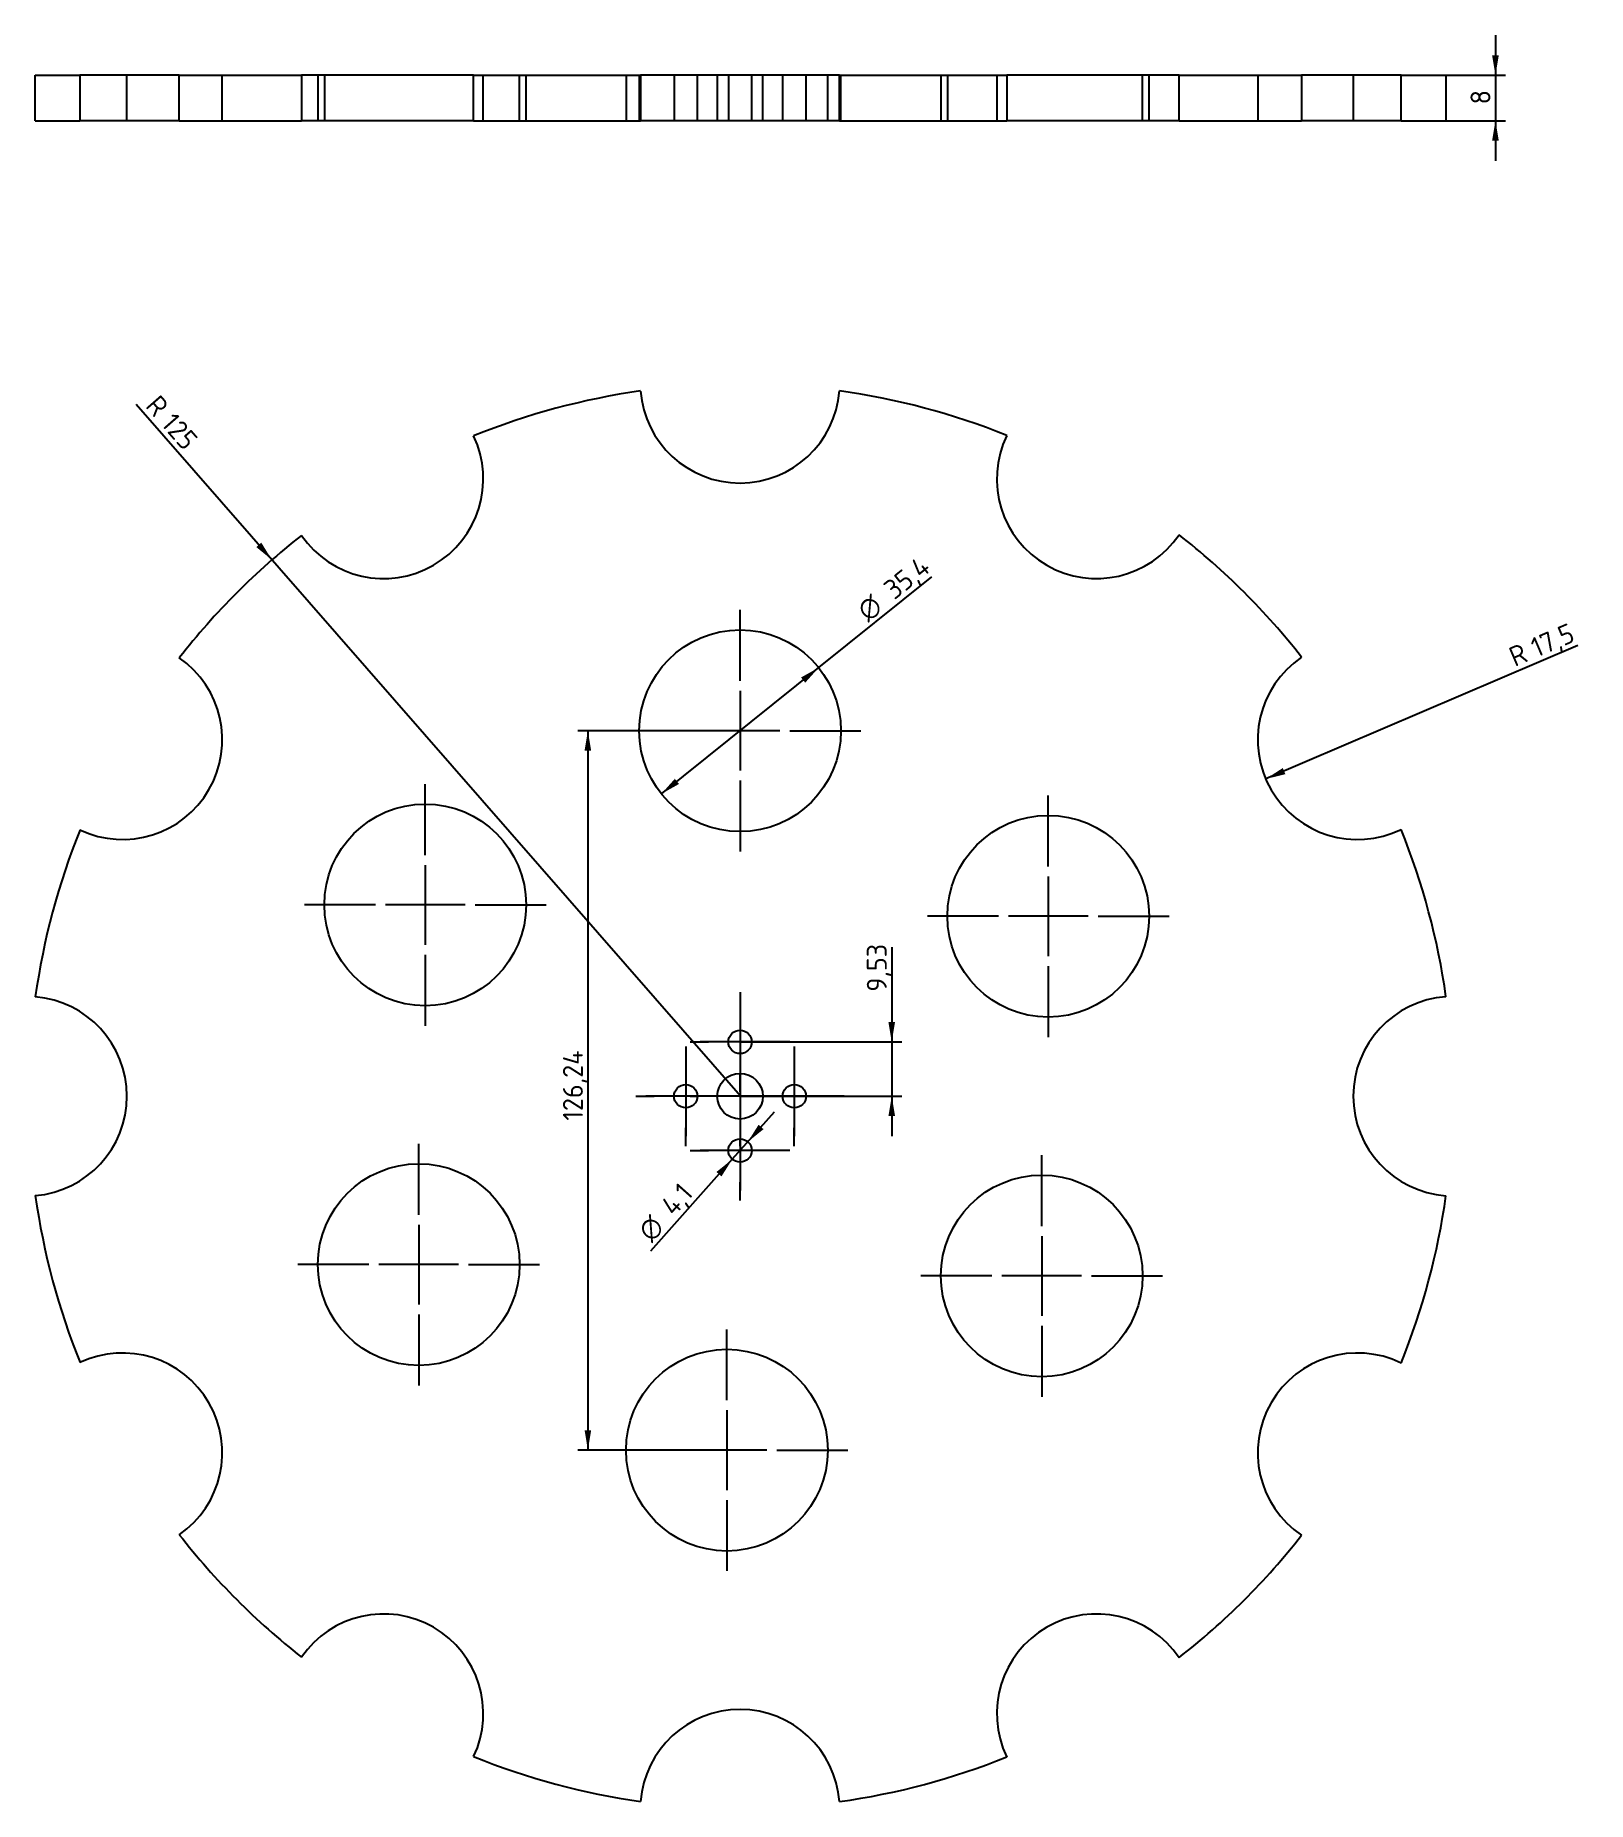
# Model space of a CAD drawing. Header units: millimetres. Extents: x 144 to 416, y 51 to 361.
import ezdxf
from ezdxf.enums import TextEntityAlignment as Align
from ezdxf.lldxf.tags import DXFTag

# ---------------------------------------------------------------- set-up
doc = ezdxf.new("R2010")
doc.units = ezdxf.units.MM
for name, color, linetype in [('Ansicht1', 7, 'Continuous'), ('Default', 7, 'Continuous'), ('Maße', 7, 'Continuous'), ('RAD250', 7, 'Continuous')]:
    doc.layers.add(name, color=color, linetype=linetype)
doc.styles.add('SEACAD_Solid_Edge_ISO', font='seiso.ttf')
doc.styles.add('SEACAD_Solid_Edge_ISO1_Symbols', font='semeci1.ttf')
tags = doc.linetypes.add('CENTER2', pattern=[28.575, 19.05, -3.175, 3.175, -3.175]).pattern_tags.tags
tags[10:11] = [DXFTag(74, 4), DXFTag(75, 0), DXFTag(340, '0'), DXFTag(46, 0.0), DXFTag(50, 0.0), DXFTag(44, 0.0), DXFTag(45, 0.0)]
tags[8:9] = [DXFTag(74, 4), DXFTag(75, 0), DXFTag(340, '0'), DXFTag(46, 0.0), DXFTag(50, 0.0), DXFTag(44, 0.0), DXFTag(45, 0.0)]
tags[6:7] = [DXFTag(74, 4), DXFTag(75, 0), DXFTag(340, '0'), DXFTag(46, 0.0), DXFTag(50, 0.0), DXFTag(44, 0.0), DXFTag(45, 0.0)]
tags[4:5] = [DXFTag(74, 4), DXFTag(75, 0), DXFTag(340, '0'), DXFTag(46, 0.0), DXFTag(50, 0.0), DXFTag(44, 0.0), DXFTag(45, 0.0)]
doc.dimstyles.new('ISO', dxfattribs={"dimtxt": 3.5, "dimasz": 3.5, "dimexe": 1.75, "dimexo": 0, "dimgap": 1.75, "dimtad": 1, "dimtxsty": 'SEACAD_Solid_Edge_ISO', "dimblk1": '_SE_FILLED', "dimblk2": '_SE_FILLED', "dimsah": 1, "dimcen": 1.75, "dimadec": 0, "dimazin": 0, "dimtfac": 1, "dimtmove": 0, "dimatfit": 3, "dimfxl": 1, "dimtolj": 1, "dimarcsym": 0})

# ---------------------------------------------------------------- blocks, each defined once
blk = doc.blocks.new('SEANNOT_GROUP')
at = {"layer": 'Maße', "color": 7, "linetype": 'CENTER2'}
for p, q in [((210.95, 154.39), (210.95, 166.84)), ((210.95, 152.64), (210.95, 138.64)), ((202.2, 145.64), (189.75, 145.64)), ((217.95, 145.64), (203.95, 145.64)), ((219.7, 145.64), (232.15, 145.64)), ((210.95, 136.89), (210.95, 124.44))]:
    blk.add_line(p, q, dxfattribs=at)
blk = doc.blocks.new('SEANNOT_GROUP1')
at = {"layer": 'Maße', "color": 7, "linetype": 'CENTER2'}
for p, q in [((212.1, 217.51), (212.1, 229.96)), ((212.1, 215.76), (212.1, 201.76)), ((203.35, 208.76), (190.9, 208.76)), ((219.1, 208.76), (205.1, 208.76)), ((220.85, 208.76), (233.3, 208.76)), ((212.1, 200.01), (212.1, 187.56))]:
    blk.add_line(p, q, dxfattribs=at)
blk = doc.blocks.new('SEANNOT_GROUP2')
at = {"layer": 'Maße', "color": 7, "linetype": 'CENTER2'}
for p, q in [((257.81, 183.94), (257.81, 180.74)), ((257.81, 182.19), (257.81, 168.19)), ((249.06, 175.19), (252.26, 175.19)), ((264.81, 175.19), (250.81, 175.19)), ((266.56, 175.19), (263.36, 175.19)), ((257.81, 166.44), (257.81, 169.64))]:
    blk.add_line(p, q, dxfattribs=at)
blk = doc.blocks.new('SEANNOT_GROUP3')
at = {"layer": 'Maße', "color": 7, "linetype": 'CENTER2'}
for p, q in [((265.04, 121.83), (265.04, 134.28)), ((265.04, 120.08), (265.04, 106.08)), ((256.29, 113.08), (243.84, 113.08)), ((272.04, 113.08), (258.04, 113.08)), ((273.79, 113.08), (286.24, 113.08)), ((265.04, 104.33), (265.04, 91.88))]:
    blk.add_line(p, q, dxfattribs=at)
blk = doc.blocks.new('SEANNOT_GROUP4')
at = {"layer": 'Maße', "color": 7, "linetype": 'CENTER2'}
for p, q in [((267.34, 174.41), (267.34, 171.21)), ((267.34, 172.66), (267.34, 158.66)), ((258.59, 165.66), (261.79, 165.66)), ((274.34, 165.66), (260.34, 165.66)), ((276.09, 165.66), (272.89, 165.66)), ((267.34, 156.91), (267.34, 160.11))]:
    blk.add_line(p, q, dxfattribs=at)
blk = doc.blocks.new('SEANNOT_GROUP5')
at = {"layer": 'Maße', "color": 7, "linetype": 'CENTER2'}
for p, q in [((267.34, 183.94), (267.34, 182.69)), ((267.34, 182.19), (267.34, 168.19)), ((258.59, 175.19), (259.84, 175.19)), ((274.34, 175.19), (260.34, 175.19)), ((276.09, 175.19), (274.84, 175.19)), ((267.34, 166.44), (267.34, 167.69))]:
    blk.add_line(p, q, dxfattribs=at)
blk = doc.blocks.new('SEANNOT_GROUP6')
at = {"layer": 'Maße', "color": 7, "linetype": 'CENTER2'}
for p, q in [((267.34, 193.47), (267.34, 190.27)), ((267.34, 191.72), (267.34, 177.72)), ((258.59, 184.72), (261.79, 184.72)), ((274.34, 184.72), (260.34, 184.72)), ((276.09, 184.72), (272.89, 184.72)), ((267.34, 175.97), (267.34, 179.17))]:
    blk.add_line(p, q, dxfattribs=at)
blk = doc.blocks.new('SEANNOT_GROUP7')
at = {"layer": 'Maße', "color": 7, "linetype": 'CENTER2'}
for p, q in [((267.34, 248.07), (267.34, 260.52)), ((267.34, 246.32), (267.34, 232.32)), ((258.59, 239.32), (246.14, 239.32)), ((274.34, 239.32), (260.34, 239.32)), ((276.09, 239.32), (288.54, 239.32)), ((267.34, 230.57), (267.34, 218.12))]:
    blk.add_line(p, q, dxfattribs=at)
blk = doc.blocks.new('SEANNOT_GROUP8')
at = {"layer": 'Maße', "color": 7, "linetype": 'CENTER2'}
for p, q in [((276.87, 183.94), (276.87, 180.74)), ((276.87, 182.19), (276.87, 168.19)), ((268.12, 175.19), (271.32, 175.19)), ((283.87, 175.19), (269.87, 175.19)), ((285.62, 175.19), (282.42, 175.19)), ((276.87, 166.44), (276.87, 169.64))]:
    blk.add_line(p, q, dxfattribs=at)
blk = doc.blocks.new('SEANNOT_GROUP9')
at = {"layer": 'Maße', "color": 7, "linetype": 'CENTER2'}
for p, q in [((320.28, 152.4), (320.28, 164.85)), ((320.28, 150.65), (320.28, 136.65)), ((311.53, 143.65), (299.08, 143.65)), ((327.28, 143.65), (313.28, 143.65)), ((329.03, 143.65), (341.48, 143.65)), ((320.28, 134.9), (320.28, 122.45))]:
    blk.add_line(p, q, dxfattribs=at)
blk = doc.blocks.new('SEANNOT_GROUP10')
at = {"layer": 'Maße', "color": 7, "linetype": 'CENTER2'}
for p, q in [((321.43, 215.52), (321.43, 227.97)), ((321.43, 213.77), (321.43, 199.77)), ((312.68, 206.77), (300.23, 206.77)), ((328.43, 206.77), (314.43, 206.77)), ((330.18, 206.77), (342.63, 206.77)), ((321.43, 198.02), (321.43, 185.57))]:
    blk.add_line(p, q, dxfattribs=at)
blk = doc.blocks.new('SE')
at = {"layer": 'RAD250', "color": 7, "linetype": 'Continuous'}
for centre, radius in [((267.34, 239.32), 17.7), ((212.1, 208.76), 17.7), ((321.43, 206.77), 17.7), ((267.34, 184.72), 2.05), ((257.81, 175.19), 2.05), ((267.34, 175.19), 4), ((276.87, 175.19), 2.05), ((267.34, 165.66), 2.05), ((210.95, 145.64), 17.7), ((320.28, 143.65), 17.7), ((265.04, 113.08), 17.7)]:
    blk.add_circle(centre, radius, dxfattribs=at)
for centre, radius, start, end in [((267.45, 175.19), 125, 98.0739, 112.0205), ((267.34, 300.29), 17.5, 184.4152, 355.6839), ((267.45, 175.19), 125, 68.0691, 82.0252), ((204.79, 283.53), 17.5, 214.5842, 25.5016), ((329.9, 283.53), 17.5, 154.2328, 325.8531), ((267.45, 175.19), 125, 128.0653, 142.0038), ((267.45, 175.19), 125, 38.0523, 52.0167), ((158.99, 237.74), 17.5, 244.6946, 55.3549), ((375.69, 237.74), 17.5, 124.0859, 295.9637), ((267.45, 175.19), 125, 158.0457, 171.9796), ((267.45, 175.19), 125, 8.028, 21.9973), ((142.23, 175.19), 17.5, 274.7169, 85.2831), ((392.45, 175.19), 17.5, 94.014, 265.986), ((267.45, 175.19), 125, 188.0204, 201.9543), ((267.45, 175.19), 125, 338.0027, 351.972), ((158.99, 112.63), 17.5, 304.6451, 115.3054), ((375.69, 112.63), 17.5, 64.0363, 235.9141), ((267.45, 175.19), 125, 217.9962, 231.9347), ((267.45, 175.19), 125, 307.9833, 321.9477), ((204.79, 66.84), 17.5, 334.4984, 145.4158), ((329.9, 66.84), 17.5, 34.1469, 205.7672), ((267.34, 50.08), 17.5, 4.3161, 175.5848), ((267.45, 175.19), 125, 247.9795, 261.9261), ((267.45, 175.19), 125, 277.9748, 291.9309)]:
    blk.add_arc(centre, radius, start, end, dxfattribs=at)
blk = doc.blocks.new('DMBLK96')
at = {"layer": 'Maße', "linetype": 'Continuous'}
for points in [[(294.55, 188.22), (293.38, 188.22), (293.96, 184.72)], [(294.55, 171.69), (293.96, 175.19), (293.38, 171.69)]]:
    blk.add_hatch(color=7, dxfattribs=at).paths.add_polyline_path(points)
at = {"layer": 'Maße', "color": 7, "linetype": 'Continuous'}
for p, q in [((293.96, 201.36), (293.96, 168.19)), ((267.34, 184.72), (295.71, 184.72)), ((267.34, 175.19), (295.71, 175.19))]:
    blk.add_line(p, q, dxfattribs=at)
at = {"layer": 'Maße', "color": 7, "linetype": 'Continuous', "style": 'SEACAD_Solid_Edge_ISO'}
blk.add_text('9,53', height=3.5, rotation=90, dxfattribs=at).set_placement((289.59, 193.54), align=Align.TOP_LEFT)
blk = doc.blocks.new('_SE_FILLED')
at = {"color": 0}
blk.add_line((0, 0), (-1, 0), dxfattribs=at)
blk.add_solid([(0, 0), (-1, -0.1665), (-1, 0.1665), (0, 0)], dxfattribs=at)
blk = doc.blocks.new('DMBLK97')
at = {"layer": 'Maße', "linetype": 'Continuous'}
for points in [[(240.06, 235.82), (241.22, 235.82), (240.64, 239.32)], [(240.06, 116.58), (240.64, 113.08), (241.22, 116.58)]]:
    blk.add_hatch(color=7, dxfattribs=at).paths.add_polyline_path(points)
at = {"layer": 'Maße', "color": 7, "linetype": 'Continuous'}
for p, q in [((267.34, 239.32), (238.89, 239.32)), ((240.64, 239.32), (240.64, 113.08)), ((265.04, 113.08), (238.89, 113.08))]:
    blk.add_line(p, q, dxfattribs=at)
at = {"layer": 'Maße', "color": 7, "linetype": 'Continuous', "style": 'SEACAD_Solid_Edge_ISO'}
blk.add_text('126,24', height=3.5, rotation=90, dxfattribs=at).set_placement((236.26, 170.91), align=Align.TOP_LEFT)
blk = doc.blocks.new('DMBLK98')
at = {"layer": 'Maße', "linetype": 'Continuous'}
blk.add_hatch(color=7, dxfattribs=at).paths.add_polyline_path([(363.04, 231.7), (362.59, 232.78), (359.6, 230.86)])
at = {"layer": 'Maße', "color": 7, "linetype": 'Continuous'}
blk.add_line((414.38, 254.27), (359.6, 230.86), dxfattribs=at)
at = {"layer": 'Maße', "color": 7, "linetype": 'Continuous', "style": 'SEACAD_Solid_Edge_ISO'}
for s, p in [('17,5', (405.76, 255.34)), ('R', (401.92, 253.71))]:
    blk.add_text(s, height=3.5, rotation=23.1346, dxfattribs=at).set_placement(p, align=Align.TOP_LEFT)
blk = doc.blocks.new('DMBLK99')
at = {"layer": 'Maße', "linetype": 'Continuous'}
for points in [[(278.05, 248.67), (278.78, 247.76), (281.15, 250.4)], [(255.9, 230.89), (253.54, 228.25), (256.63, 229.98)]]:
    blk.add_hatch(color=7, dxfattribs=at).paths.add_polyline_path(points)
at = {"layer": 'Maße', "color": 7, "linetype": 'Continuous'}
for p, q in [((281.15, 250.4), (301.01, 266.35)), ((253.54, 228.25), (281.15, 250.4))]:
    blk.add_line(p, q, dxfattribs=at)
for s, style, p in [('35,4', 'SEACAD_Solid_Edge_ISO', (292.23, 264.91)), ('O', 'SEACAD_Solid_Edge_ISO1_Symbols', (287.55, 261.15))]:
    blk.add_text(s, height=3.5, rotation=38.7509, dxfattribs=dict(at, style=style)).set_placement(p, align=Align.TOP_LEFT)
blk = doc.blocks.new('DMBLK100')
at = {"layer": 'Maße', "linetype": 'Continuous'}
for points in [[(271.47, 169.41), (270.6, 170.19), (268.71, 167.19)], [(264.09, 161.12), (265.98, 164.13), (263.21, 161.9)]]:
    blk.add_hatch(color=7, dxfattribs=at).paths.add_polyline_path(points)
at = {"layer": 'Maße', "color": 7, "linetype": 'Continuous'}
for p, q in [((273.36, 172.41), (265.98, 164.13)), ((265.98, 164.13), (251.62, 148))]:
    blk.add_line(p, q, dxfattribs=at)
for s, style, p in [('4,1', 'SEACAD_Solid_Edge_ISO', (253.15, 156.3)), ('O', 'SEACAD_Solid_Edge_ISO1_Symbols', (249.16, 151.82))]:
    blk.add_text(s, height=3.5, rotation=48.3096, dxfattribs=dict(at, style=style)).set_placement(p, align=Align.TOP_LEFT)
blk = doc.blocks.new('DMBLK101')
at = {"layer": 'Maße', "linetype": 'Continuous'}
blk.add_hatch(color=7, dxfattribs=at).paths.add_polyline_path([(182.45, 271.56), (185.19, 269.31), (183.33, 272.33)])
at = {"layer": 'Maße', "color": 7, "linetype": 'Continuous'}
blk.add_line((267.45, 175.19), (161.37, 296.57), dxfattribs=at)
at = {"layer": 'Maße', "color": 7, "linetype": 'Continuous', "style": 'SEACAD_Solid_Edge_ISO'}
for s, p in [('R', (165.47, 298.52)), ('125', (168.21, 295.39))]:
    blk.add_text(s, height=3.5, rotation=311.1514, dxfattribs=at).set_placement(p, align=Align.TOP_LEFT)
blk = doc.blocks.new('SE1')
at = {"layer": 'RAD250', "color": 7, "linetype": 'Continuous'}
for p, q in [((143.67, 354.36), (151.51, 354.36)), ((143.67, 346.36), (143.67, 354.36)), ((168.94, 354.36), (151.51, 354.36)), ((151.51, 354.36), (151.51, 346.36)), ((159.73, 346.36), (159.73, 354.36)), ((168.94, 354.36), (190.38, 354.36)), ((168.94, 346.36), (168.94, 354.36)), ((176.49, 346.36), (176.49, 354.36)), ((220.58, 354.36), (190.38, 354.36)), ((190.38, 354.36), (190.38, 346.36)), ((193.25, 354.36), (193.25, 346.36)), ((194.4, 354.36), (194.4, 346.36)), ((220.58, 354.36), (249.89, 354.36)), ((220.58, 346.36), (220.58, 354.36)), ((222.29, 346.36), (222.29, 354.36)), ((228.65, 346.36), (228.65, 354.36)), ((229.8, 346.36), (229.8, 354.36)), ((247.34, 354.36), (247.34, 346.36)), ((249.64, 354.36), (249.64, 346.36)), ((284.79, 354.36), (249.89, 354.36)), ((249.89, 354.36), (249.89, 346.36)), ((255.76, 354.36), (255.76, 346.36)), ((259.86, 346.36), (259.86, 354.36)), ((263.34, 354.36), (263.34, 346.36)), ((265.29, 354.36), (265.29, 346.36)), ((269.39, 346.36), (269.39, 354.36)), ((271.34, 346.36), (271.34, 354.36)), ((274.82, 354.36), (274.82, 346.36)), ((278.92, 346.36), (278.92, 354.36)), ((282.74, 346.36), (282.74, 354.36)), ((284.79, 354.36), (314.14, 354.36)), ((284.79, 346.36), (284.79, 354.36)), ((285.04, 346.36), (285.04, 354.36)), ((302.58, 354.36), (302.58, 346.36)), ((303.73, 354.36), (303.73, 346.36)), ((312.4, 354.36), (312.4, 346.36)), ((344.38, 354.36), (314.14, 354.36)), ((314.14, 354.36), (314.14, 346.36)), ((337.98, 346.36), (337.98, 354.36)), ((339.13, 346.36), (339.13, 354.36)), ((344.38, 354.36), (365.88, 354.36)), ((344.38, 346.36), (344.38, 354.36)), ((358.19, 354.36), (358.19, 346.36)), ((383.35, 354.36), (365.88, 354.36)), ((365.88, 354.36), (365.88, 346.36)), ((374.95, 354.36), (374.95, 346.36)), ((383.35, 354.36), (391.22, 354.36)), ((383.35, 346.36), (383.35, 354.36)), ((391.22, 354.36), (391.22, 346.36)), ((143.67, 346.36), (151.51, 346.36)), ((168.94, 346.36), (151.51, 346.36)), ((168.94, 346.36), (190.38, 346.36)), ((220.58, 346.36), (190.38, 346.36)), ((220.58, 346.36), (249.89, 346.36)), ((284.79, 346.36), (249.89, 346.36)), ((284.79, 346.36), (314.14, 346.36)), ((344.38, 346.36), (314.14, 346.36)), ((344.38, 346.36), (365.88, 346.36)), ((383.35, 346.36), (365.88, 346.36)), ((383.35, 346.36), (391.22, 346.36))]:
    blk.add_line(p, q, dxfattribs=at)
blk = doc.blocks.new('DMBLK102')
at = {"layer": 'Maße', "linetype": 'Continuous'}
for points in [[(400.49, 357.86), (399.32, 357.86), (399.91, 354.36)], [(400.49, 342.86), (399.91, 346.36), (399.32, 342.86)]]:
    blk.add_hatch(color=7, dxfattribs=at).paths.add_polyline_path(points)
at = {"layer": 'Maße', "color": 7, "linetype": 'Continuous'}
for p, q in [((399.91, 361.36), (399.91, 339.36)), ((391.22, 354.36), (401.66, 354.36)), ((391.22, 346.36), (401.66, 346.36))]:
    blk.add_line(p, q, dxfattribs=at)
at = {"layer": 'Maße', "color": 7, "linetype": 'Continuous', "style": 'SEACAD_Solid_Edge_ISO'}
blk.add_text('8', height=3.5, rotation=90, dxfattribs=at).set_placement((395.53, 349.24), align=Align.TOP_LEFT)

msp = doc.modelspace()

# ---------------------------------------------------------------- block references
at = {"layer": 'Ansicht1'}
msp.add_blockref('SE1', (0, 0), dxfattribs=at)
at = {"layer": 'Default'}
msp.add_blockref('SE', (0, 0), dxfattribs=at)
at = {"layer": 'Maße'}
for name in ['SEANNOT_GROUP7', 'SEANNOT_GROUP1', 'SEANNOT_GROUP10', 'SEANNOT_GROUP6', 'SEANNOT_GROUP2', 'SEANNOT_GROUP5', 'SEANNOT_GROUP8', 'SEANNOT_GROUP4', 'SEANNOT_GROUP', 'SEANNOT_GROUP9', 'SEANNOT_GROUP3']:
    msp.add_blockref(name, (0, 0), dxfattribs=at)

# ---------------------------------------------------------------- dimensions: what is measured, and where the dimension line sits
at = {"layer": 'Maße', "color": 7, "linetype": 'Continuous'}
for base, p1, p2, angle, picture, middle, dimtype in [((399.908, 354.358), (391.225, 354.358), (391.225, 346.358), 270, 'DMBLK102', (399.908, 350.358), 161), ((240.638, 113.084), (267.342, 239.324), (265.042, 113.084), 90, 'DMBLK97', (240.638, 176.204), 160), ((293.963, 184.716), (267.342, 184.716), (267.342, 175.186), 270, 'DMBLK96', (293.963, 192.312), 161)]:
    dim = msp.add_linear_dim(base=base, p1=p1, p2=p2, angle=angle, text='\\A1;<>', dimstyle='ISO', dxfattribs=at)
    dim.commit()
    dim.dimension.update_dxf_attribs({"geometry": picture, "text_midpoint": middle, "dimtype": dimtype})
for center, mpoint, picture, middle in [((267.45, 175.186), (185.194, 269.308), 'DMBLK101', (169.389, 287.392)), ((375.689, 237.74), (359.596, 230.865), 'DMBLK98', (402.516, 249.202))]:
    dim = msp.add_radius_dim(center=center, mpoint=mpoint, text='\\A1;<>', dimstyle='ISO', override={"dimtad": 0, "dimtih": 1, "dimtoh": 1}, dxfattribs=at)
    dim.commit()
    dim.dimension.update_dxf_attribs({"geometry": picture, "text_midpoint": middle, "dimtype": 164})
for p1, p2, picture, middle in [((253.538, 228.245), (281.145, 250.403), 'DMBLK99', (289.334, 256.976)), ((268.705, 167.187), (265.978, 164.125), 'DMBLK100', (259.985, 157.396))]:
    dim = msp.add_diameter_dim_2p(p1=p1, p2=p2, text='\\A1;<>', dimstyle='ISO', override={"dimtmove": 1}, dxfattribs=at)
    dim.commit()
    dim.dimension.update_dxf_attribs({"geometry": picture, "text_midpoint": middle, "dimtype": 163})

doc.saveas('drawing.dxf')
